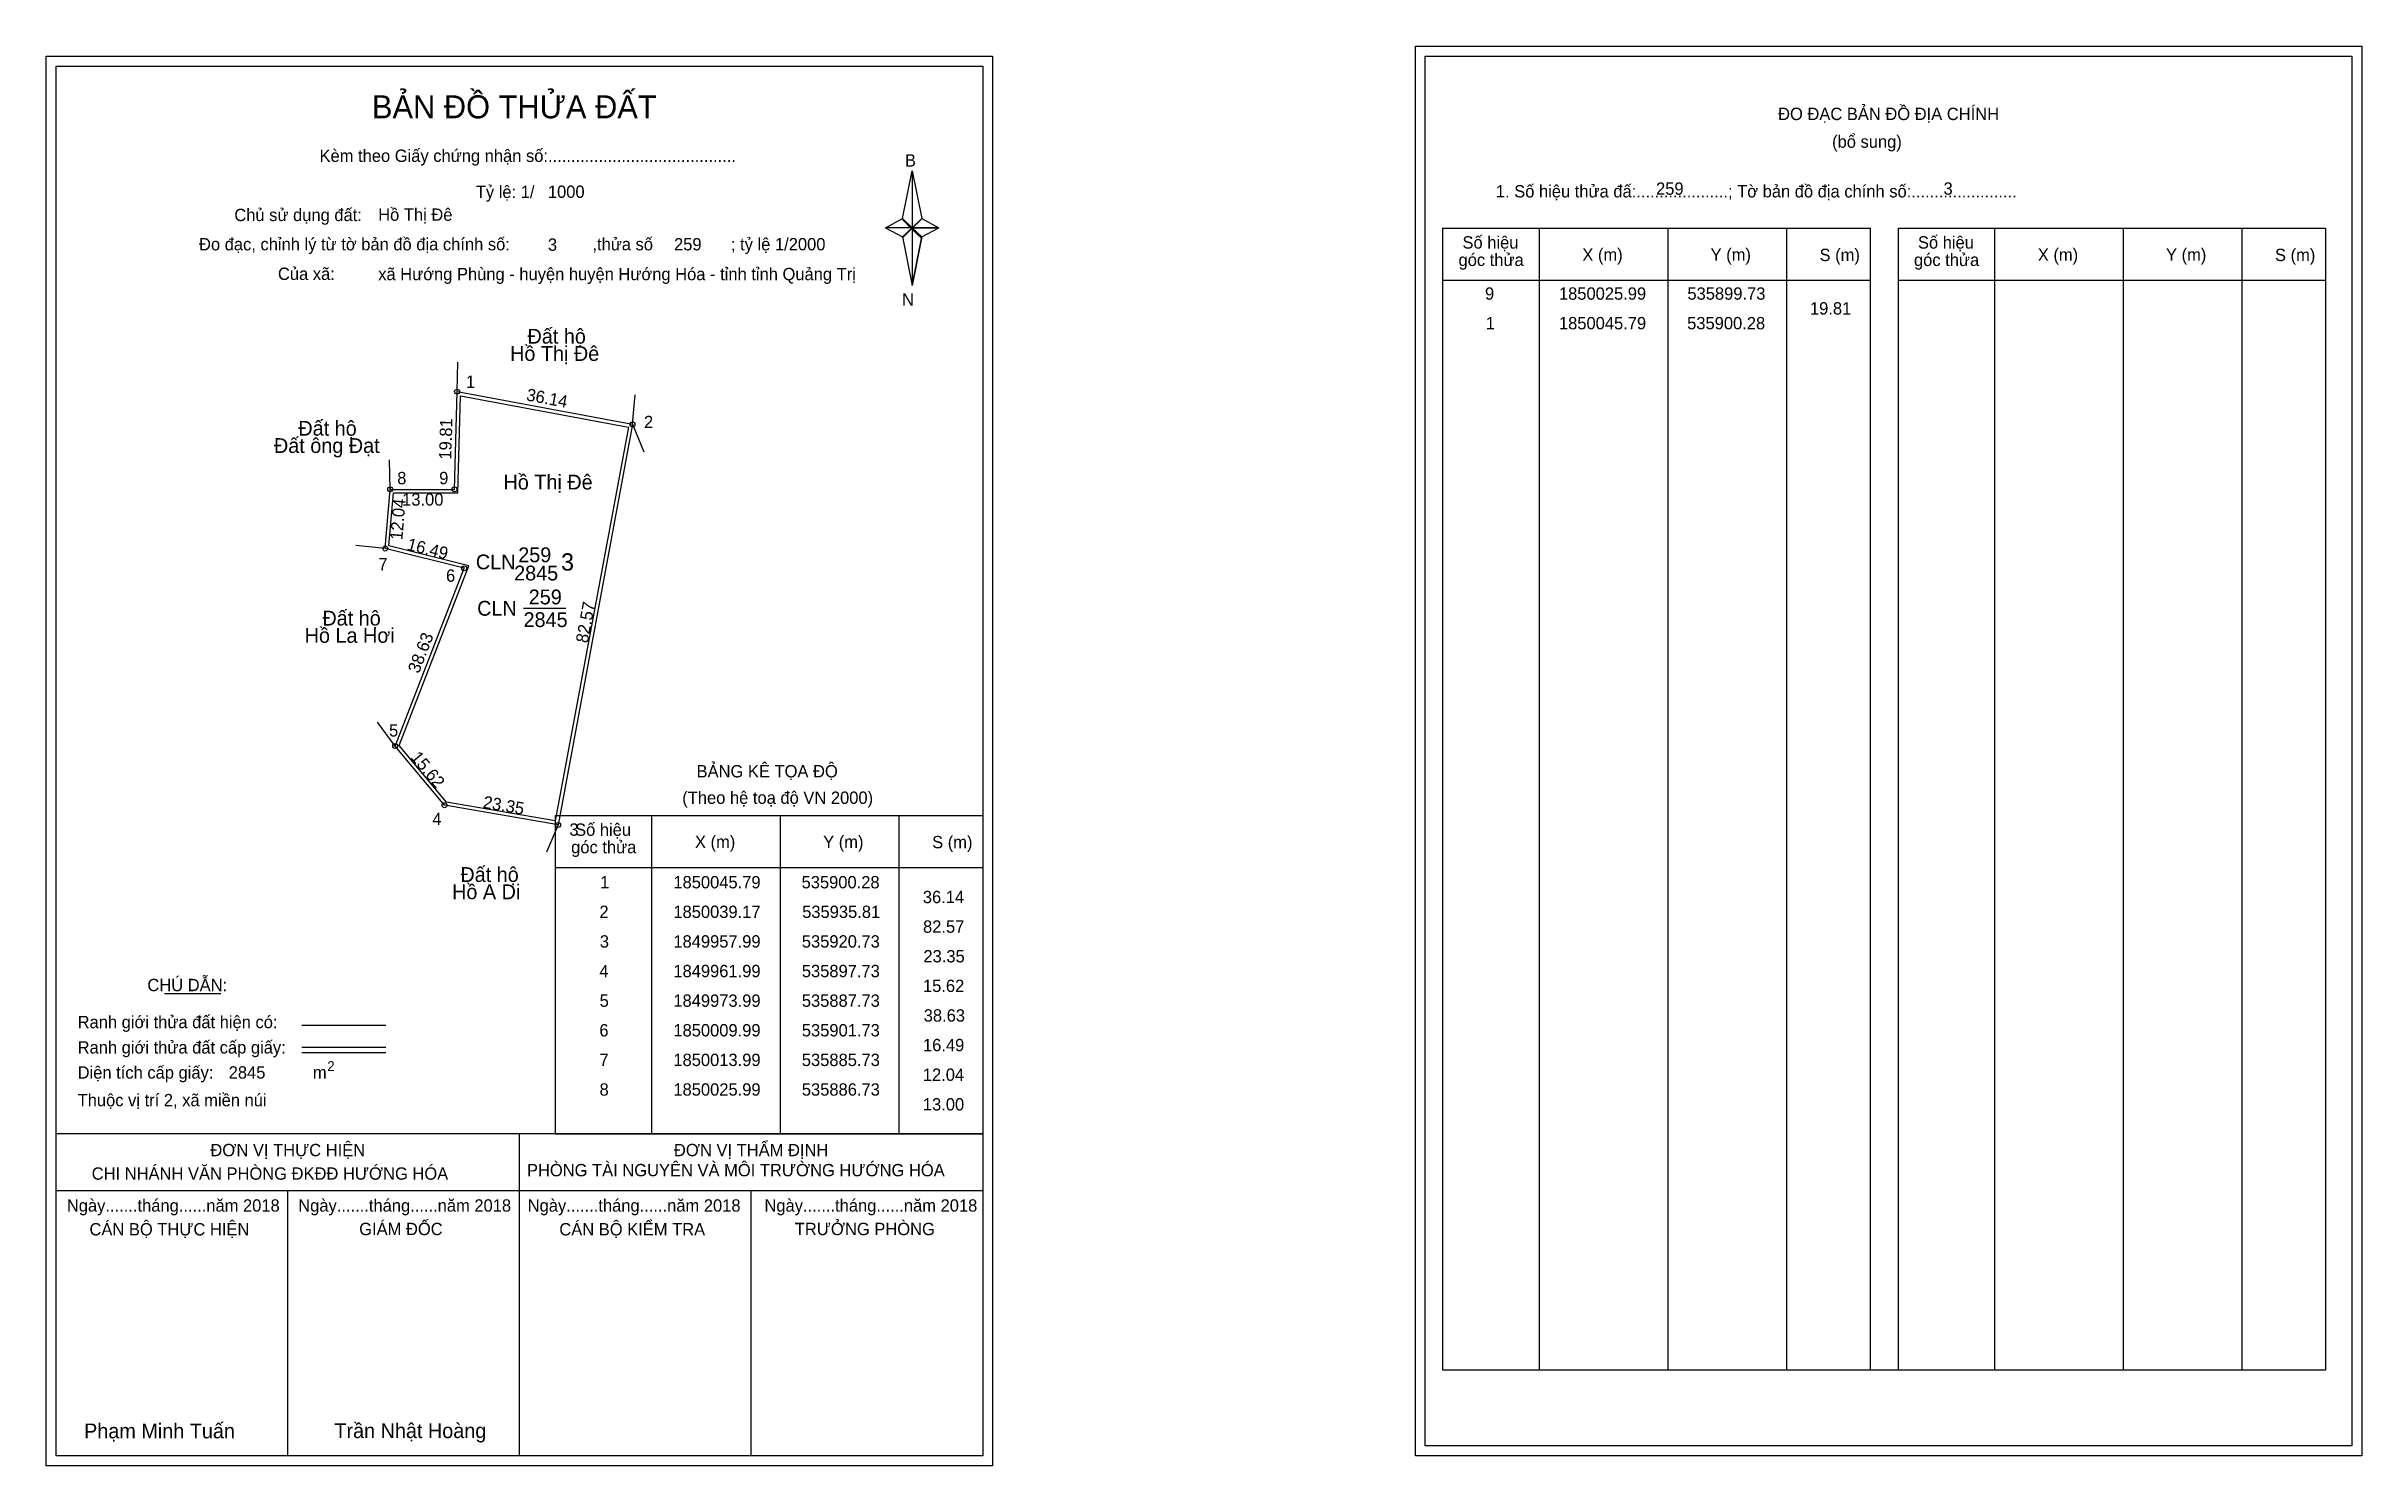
# Model space of a CAD drawing. Extents: x 535817 to 536286, y 1849828 to 1850116.
import ezdxf

# ---------------------------------------------------------------- set-up
doc = ezdxf.new("R2010")
doc.units = 0
for name, color, linetype in [('Level 1', 7, 'Continuous'), ('Level 10', 7, 'Continuous'), ('Level 11', 7, 'Continuous'), ('Level 13', 7, 'Continuous'), ('Level 2', 7, 'Continuous'), ('Level 27', 7, 'Continuous'), ('Level 3', 7, 'Continuous'), ('Level 36', 7, 'Continuous'), ('Level 4', 7, 'Continuous'), ('Level 49', 7, 'Continuous'), ('Level 5', 7, 'Continuous'), ('Level 53', 7, 'Continuous'), ('Level 55', 7, 'Continuous'), ('Level 6', 7, 'Continuous'), ('Level 63', 7, 'Continuous'), ('Level 7', 7, 'Continuous'), ('Level 9', 7, 'Continuous')]:
    doc.layers.add(name, color=color, linetype=linetype)

msp = doc.modelspace()

# ---------------------------------------------------------------- linework, layer by layer
at = {"layer": 'Level 1'}
for p, q in [((536096.39, 1850113.75), (536096.39, 1850113.75)), ((535819.07, 1850111.75), (535819.07, 1850111.75)), ((535990.49, 1850080.87), (535992.46, 1850090.51)), ((535992.46, 1850090.51), (535992.46, 1850078.99)), ((535992.46, 1850090.51), (535994.42, 1850080.87)), ((535987.04, 1850078.99), (535990.49, 1850080.87)), ((535990.49, 1850080.87), (535992.46, 1850078.99)), ((535992.31, 1850078.77), (535990.49, 1850080.65)), ((535994.28, 1850080.65), (535992.31, 1850078.77)), ((535992.31, 1850078.77), (535994.28, 1850080.65)), ((535994.42, 1850080.87), (535992.46, 1850078.99)), ((535992.46, 1850078.99), (535990.49, 1850077.15)), ((535992.31, 1850078.77), (535990.49, 1850076.93)), ((535990.49, 1850076.93), (535992.31, 1850078.77)), ((535990.49, 1850077.15), (535992.46, 1850067.29)), ((535994.28, 1850076.93), (535992.31, 1850078.77)), ((535992.46, 1850078.99), (535992.46, 1850067.29)), ((535992.46, 1850078.99), (535997.87, 1850078.99)), ((535992.46, 1850078.99), (535994.42, 1850077.15)), ((535994.42, 1850077.15), (535992.46, 1850067.29)), ((535994.42, 1850077.15), (535997.87, 1850078.99)), ((536099.92, 1850078.9), (536186.52, 1850078.9)), ((536119.51, 1849847.63), (536119.51, 1850078.9)), ((536145.58, 1849847.63), (536145.58, 1850078.9)), ((536169.56, 1850078.9), (536169.56, 1849847.63)), ((536186.52, 1850078.9), (536186.52, 1849847.63)), ((536192.18, 1850078.9), (536278.78, 1850078.9)), ((536211.77, 1849847.63), (536211.77, 1850078.9)), ((536237.84, 1849847.63), (536237.84, 1850078.9)), ((536261.81, 1850078.9), (536261.81, 1849847.63)), ((536278.78, 1850078.9), (536278.78, 1849847.63)), ((536099.92, 1850068.37), (536186.52, 1850068.37)), ((536192.18, 1850068.37), (536278.78, 1850068.37)), ((535920.16, 1849959.93), (536006.76, 1849959.93)), ((535939.75, 1849895.4), (535939.75, 1849959.93)), ((535965.82, 1849895.4), (535965.82, 1849959.93)), ((535989.79, 1849959.93), (535989.79, 1849895.4)), ((535920.16, 1849949.4), (536006.76, 1849949.4)), ((535840.98, 1849923.82), (535852.39, 1849923.82)), ((535868.85, 1849917.41), (535885.86, 1849917.41)), ((535868.85, 1849912.97), (535885.86, 1849912.97)), ((535868.85, 1849911.87), (535885.86, 1849911.87)), ((535925.89, 1849895.4), (535819.06, 1849895.4)), ((536006.76, 1849895.4), (535901.92, 1849895.4)), ((535912.91, 1849830.18), (535912.91, 1849895.4)), ((535920.16, 1849895.4), (536006.76, 1849895.4)), ((536006.76, 1849883.85), (535819.06, 1849883.85)), ((535865.99, 1849830.18), (535865.99, 1849883.85)), ((535959.84, 1849830.18), (535959.84, 1849883.85)), ((536099.92, 1849847.63), (536278.78, 1849847.63)), ((536284.09, 1849832.18), (536284.09, 1849832.18)), ((536006.76, 1849830.18), (536006.76, 1849830.18))]:
    msp.add_line(p, q, dxfattribs=at)
for points in [[(535990.49, 1850080.87), (535992.46, 1850090.51), (535992.46, 1850078.99)], [(535992.46, 1850078.99), (535994.42, 1850080.87), (535997.87, 1850078.99)], [(535987.04, 1850078.99), (535990.49, 1850077.15), (535992.46, 1850078.99)], [(535992.46, 1850078.99), (535992.46, 1850067.29), (535994.42, 1850077.15)]]:
    msp.add_lwpolyline(points, close=True, dxfattribs=at)
at = {"layer": 'Level 10'}
for points in [[(535935.81, 1850039.17), (535920.73, 1849957.99), (535897.73, 1849961.99), (535887.73, 1849973.99), (535901.73, 1850009.99), (535885.73, 1850013.99), (535886.73, 1850025.99), (535899.73, 1850025.99), (535900.28, 1850045.79)], [(535934.99, 1850038.61), (535920.17, 1849958.8), (535898.1, 1849962.64), (535888.53, 1849974.12), (535902.67, 1850010.48), (535886.48, 1850014.52), (535887.37, 1850025.29), (535900.41, 1850025.29), (535900.96, 1850044.95)]]:
    msp.add_lwpolyline(points, close=True, dxfattribs=at)
at = {"layer": 'Level 11'}
for centre in [(535900.28, 1850045.79), (535935.81, 1850039.17), (535935.81, 1850039.17), (535886.73, 1850025.99), (535899.73, 1850025.99), (535885.73, 1850013.99), (535901.73, 1850009.99), (535887.73, 1849973.99), (535897.73, 1849961.99), (535920.73, 1849957.99)]:
    msp.add_circle(centre, 0.5, dxfattribs=at)
at = {"layer": 'Level 27'}
for p, q in [((535900.28, 1850045.79), (535900.45, 1850051.79)), ((535935.81, 1850039.17), (535936.38, 1850045.14)), ((535935.81, 1850039.17), (535938.09, 1850033.62)), ((535886.73, 1850025.99), (535886.6, 1850031.99)), ((535885.73, 1850013.99), (535879.76, 1850014.6)), ((535887.73, 1849973.99), (535884.13, 1849978.79)), ((535920.73, 1849957.99), (535918.37, 1849952.48))]:
    msp.add_line(p, q, dxfattribs=at)
at = {"layer": 'Level 3'}
for p, q in [((536099.92, 1850078.9), (536099.92, 1849847.63)), ((536192.18, 1850078.9), (536192.18, 1849847.63)), ((535920.16, 1849959.93), (535920.16, 1849895.4))]:
    msp.add_line(p, q, dxfattribs=at)
at = {"layer": 'Level 63'}
for points in [[(535817.06, 1850113.75), (536008.76, 1850113.75), (536008.76, 1849828.18), (535817.06, 1849828.18)], [(536094.39, 1850115.75), (536286.09, 1850115.75), (536286.09, 1849830.18), (536094.39, 1849830.18)], [(536096.39, 1850113.75), (536284.09, 1850113.75), (536284.09, 1849832.18), (536096.39, 1849832.18)], [(535819.06, 1850111.75), (536006.76, 1850111.75), (536006.76, 1849830.18), (535819.06, 1849830.18)]]:
    msp.add_lwpolyline(points, close=True, dxfattribs=at)
at = {"layer": 'Level 9'}
msp.add_line((535913.73, 1850001.89), (535922.32, 1850001.89), dxfattribs=at)

# ---------------------------------------------------------------- texts
at = {"layer": 'Level 1'}
for s, height, p in [('BẢN ĐỒ THỬA ĐẤT', 4.6657, (535883.03, 1850101.16)), ('ĐO ĐẠC BẢN ĐỒ ĐỊA CHÍNH', 2.5, (536167.87, 1850100.81)), ('Kèm theo Giấy chứng nhận số:.........................................', 2.5, (535872.41, 1850092.33)), ('(bổ sung)', 2.5, (536178.81, 1850095.19)), ('B', 2.5, (535991, 1850091.39)), ('1. Số hiệu thửa đấ:....................; Tờ bản đồ địa chính số:.......................', 2.5, (536110.7, 1850085.13)), ('Chủ sử dụng đất:', 2.5, (535855.15, 1850080.34)), ('Đo đạc, chỉnh lý từ tờ bản đồ địa chính số:                  ,thửa số                 ; tỷ lệ 1/2000', 2.5, (535848, 1850074.41)), ('Số hiệu', 2.5, (536103.94, 1850074.77)), ('Số hiệu', 2.5, (536196.2, 1850074.77)), ('Của xã:', 2.5, (535863.99, 1850068.41)), ('góc thửa', 2.5, (536103.14, 1850071.24)), ('X (m)', 2.5, (536128.22, 1850072.29)), ('Y (m)', 2.5, (536154.2, 1850072.29)), ('S (m)', 2.5, (536176.27, 1850072.24)), ('góc thửa', 2.5, (536195.4, 1850071.24)), ('X (m)', 2.5, (536220.48, 1850072.29)), ('Y (m)', 2.5, (536246.45, 1850072.29)), ('S (m)', 2.5, (536268.53, 1850072.24)), ('N', 2.5, (535990.4, 1850063.22)), ('BẢNG KÊ TỌA ĐỘ', 2.5, (535948.79, 1849967.63)), ('(Theo hệ toạ độ VN 2000)', 2.5, (535945.89, 1849962.27)), ('Số hiệu', 2.5, (535924.18, 1849955.79)), ('góc thửa', 2.5, (535923.38, 1849952.26)), ('X (m)', 2.5, (535948.46, 1849953.32)), ('Y (m)', 2.5, (535974.43, 1849953.32)), ('S (m)', 2.5, (535996.51, 1849953.27)), ('CHÚ DẪN:', 2.5, (535837.54, 1849924.32)), ('Ranh giới thửa đất hiện có:', 2.5, (535823.41, 1849916.82)), ('Ranh giới thửa đất cấp giấy:', 2.5, (535823.41, 1849911.68)), ('Diện tích cấp giấy:', 2.5, (535823.41, 1849906.6)), ('m', 2.5, (535871.07, 1849906.62)), ('2', 2, (535873.97, 1849908.13)), ('Thuộc vị trí 2, xã miền núi', 2.5, (535823.41, 1849901)), ('ĐƠN VỊ THỰC HIỆN', 2.5, (535850.3, 1849890.88)), ('ĐƠN VỊ THẨM ĐỊNH', 2.5, (535944.2, 1849890.88)), ('CHI NHÁNH VĂN PHÒNG ĐKĐĐ HƯỚNG HÓA', 2.5, (535826.26, 1849886.12)), ('PHÒNG TÀI NGUYÊN VÀ MÔI TRƯỜNG HƯỚNG HÓA', 2.5, (535914.43, 1849886.81)), ('Ngày.......tháng......năm 2018', 2.5, (535821.23, 1849879.65)), ('Ngày.......tháng......năm 2018', 2.5, (535868.1, 1849879.65)), ('Ngày.......tháng......năm 2018', 2.5, (535914.58, 1849879.65)), ('Ngày.......tháng......năm 2018', 2.5, (535962.54, 1849879.65)), ('CÁN BỘ THỰC HIỆN', 2.5, (535825.81, 1849874.83)), ('GIÁM ĐỐC', 2.5, (535880.45, 1849874.89)), ('CÁN BỘ KIỂM TRA', 2.5, (535920.99, 1849874.83)), ('TRƯỞNG PHÒNG', 2.5, (535968.68, 1849874.89)), ('Phạm Minh Tuấn', 3, (535824.72, 1849833.72)), ('Trần Nhật Hoàng', 3, (535875.42, 1849833.77))]:
    msp.add_text(s, height=height, dxfattribs=at).set_placement(p)
at = {"layer": 'Level 11'}
msp.add_text('Tỷ lệ: 1/', height=2.5, dxfattribs=at).set_placement((535904.07, 1850085.02))
at = {"layer": 'Level 13'}
for s, p in [('259', (535914.79, 1850002.69)), ('CLN', (535904.34, 1850000.39)), ('2845', (535913.74, 1849998.09))]:
    msp.add_text(s, height=3, dxfattribs=at).set_placement(p)
at = {"layer": 'Level 2'}
msp.add_text('Hồ Thị Đê', height=3, dxfattribs=at).set_placement((535909.68, 1850025.96))
at = {"layer": 'Level 3'}
msp.add_text('CLN', height=3, dxfattribs=at).set_placement((535904.08, 1850009.79))
at = {"layer": 'Level 36'}
for s, p in [('Đất hộ', (535914.54, 1850055.51)), ('Hồ Thị Đê', (535911.01, 1850052.01)), ('Đất hộ', (535868.12, 1850036.86)), ('Đất ông Đạt', (535863.18, 1850033.36)), ('Đất hộ', (535872.99, 1849998.4)), ('Hồ La Hơi', (535869.4, 1849994.9)), ('Đất hộ', (535900.94, 1849946.45)), ('Hồ A Di', (535899.26, 1849942.95))]:
    msp.add_text(s, height=3, dxfattribs=at).set_placement(p)
at = {"layer": 'Level 4'}
msp.add_text('259', height=3, dxfattribs=at).set_placement((535912.66, 1850011.23))
at = {"layer": 'Level 49'}
for s, rotation, p in [('36.14', 349.4456, (535914.17, 1850044.02)), ('19.81', 88.4089, (535899.1, 1850031.99)), ('12.04', 85.2364, (535889.18, 1850015.64)), ('13.00', 360, (535889.14, 1850022.69)), ('16.49', 345.9638, (535889.97, 1850013.75)), ('82.57', 79.4767, (535926.74, 1849994.72)), ('38.63', 68.7495, (535892.53, 1849988.55)), ('15.62', 309.8056, (535890.73, 1849971.64)), ('23.35', 350.1342, (535905.39, 1849961.47))]:
    msp.add_text(s, height=2.5, rotation=rotation, dxfattribs=at).set_placement(p)
at = {"layer": 'Level 5'}
msp.add_text('2845', height=3, dxfattribs=at).set_placement((535911.83, 1850007.53))
at = {"layer": 'Level 53'}
for s, p in [('9', (536108.5, 1850064.41)), ('1850025.99', (536123.48, 1850064.41)), ('535899.73', (536149.5, 1850064.41)), ('19.81', (536174.33, 1850061.41)), ('1', (536108.64, 1850058.41)), ('1850045.79', (536123.48, 1850058.41)), ('535900.28', (536149.45, 1850058.41)), ('1', (535929.26, 1849945.15)), ('1850045.79', (535944.09, 1849945.15)), ('535900.28', (535970.06, 1849945.15)), ('36.14', (535994.62, 1849942.15)), ('2', (535929.11, 1849939.15)), ('1850039.17', (535944.09, 1849939.15)), ('535935.81', (535970.18, 1849939.15)), ('3', (535929.19, 1849933.15)), ('1849957.99', (535944.09, 1849933.15)), ('535920.73', (535970.11, 1849933.15)), ('82.57', (535994.66, 1849936.15)), ('23.35', (535994.74, 1849930.15)), ('4', (535929.1, 1849927.15)), ('1849961.99', (535944.09, 1849927.15)), ('535897.73', (535970.11, 1849927.15)), ('15.62', (535994.65, 1849924.15)), ('5', (535929.15, 1849921.15)), ('1849973.99', (535944.09, 1849921.15)), ('535887.73', (535970.11, 1849921.15)), ('38.63', (535994.8, 1849918.15)), ('6', (535929.1, 1849915.15)), ('1850009.99', (535944.09, 1849915.15)), ('535901.73', (535970.11, 1849915.15)), ('7', (535929.11, 1849909.15)), ('1850013.99', (535944.09, 1849909.15)), ('535885.73', (535970.11, 1849909.15)), ('16.49', (535994.65, 1849912.15)), ('12.04', (535994.62, 1849906.15)), ('8', (535929.14, 1849903.15)), ('1850025.99', (535944.09, 1849903.15)), ('535886.73', (535970.11, 1849903.15)), ('13.00', (535994.63, 1849900.15))]:
    msp.add_text(s, height=2.5, dxfattribs=at).set_placement(p)
at = {"layer": 'Level 55'}
for s, height, p in [('294', 0.11, (535900.16, 1850045.68)), ('1', 0.4, (535900.17, 1850045.79)), ('0', 0.11, (535900.24, 1850045.68)), ('2', 0.4, (535935.67, 1850039.17)), ('294', 0.11, (535935.69, 1850039.06)), ('8', 0.4, (535886.6, 1850025.99)), ('0', 0.11, (535886.69, 1850025.88)), ('9', 0.4, (535899.59, 1850025.99)), ('0', 0.11, (535899.69, 1850025.88)), ('7', 0.4, (535885.6, 1850013.99)), ('0', 0.11, (535885.69, 1850013.88)), ('0', 0.11, (535885.69, 1850013.88)), ('6', 0.4, (535901.59, 1850009.99)), ('0', 0.11, (535901.69, 1850009.88)), ('0', 0.11, (535901.69, 1850009.88)), ('5', 0.4, (535887.6, 1849973.99)), ('0', 0.11, (535887.69, 1849973.88)), ('0', 0.11, (535887.69, 1849973.88)), ('0', 0.11, (535887.69, 1849973.88)), ('0', 0.11, (535887.69, 1849973.88)), ('4', 0.4, (535897.59, 1849961.99)), ('0', 0.11, (535897.69, 1849961.88)), ('0', 0.11, (535897.69, 1849961.88)), ('3', 0.4, (535920.61, 1849957.99)), ('0', 0.11, (535920.69, 1849957.88)), ('0', 0.11, (535920.69, 1849957.88))]:
    msp.add_text(s, height=height, dxfattribs=at).set_placement(p)
at = {"layer": 'Level 6'}
for s, p in [('1000', (535918.67, 1850085.04)), ('259', (536143.15, 1850085.67)), ('3', (536201.39, 1850085.69)), ('Hồ Thị Đê', (535884.29, 1850080.4)), ('3', (535918.67, 1850074.32)), ('259', (535944.22, 1850074.4)), ('xã Hướng Phùng - huyện huyện Hướng Hóa - tỉnh tỉnh Quảng Trị', (535884.3, 1850068.36)), ('2845', (535854.01, 1849906.61))]:
    msp.add_text(s, height=2.5, dxfattribs=at).set_placement(p)
at = {"layer": 'Level 7'}
msp.add_text('3', height=3.5, dxfattribs=at).set_placement((535921.35, 1850009.53))
at = {"layer": 'Level 9'}
for s, p in [('1', (535902.07, 1850046.55)), ('2', (535938.13, 1850038.39)), ('8', (535888.15, 1850027.03)), ('9', (535896.65, 1850027.03)), ('7', (535884.34, 1850009.59)), ('6', (535898.04, 1850007.27)), ('5', (535886.49, 1849975.91)), ('4', (535895.27, 1849957.97)), ('3', (535923.02, 1849955.81))]:
    msp.add_text(s, height=2.5, dxfattribs=at).set_placement(p)

doc.saveas('drawing.dxf')
